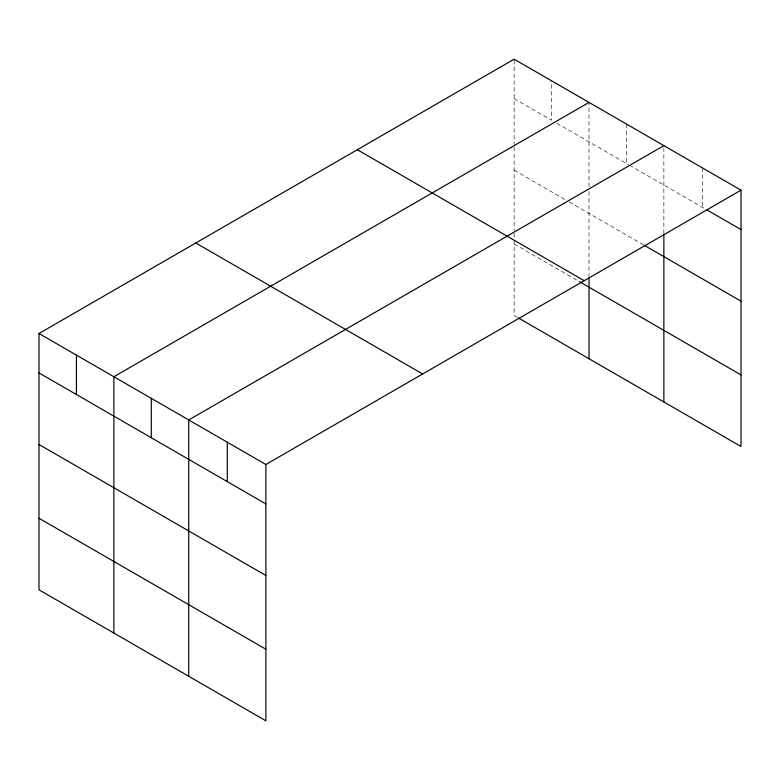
<?xml version="1.0" encoding="UTF-8"?>
<svg xmlns="http://www.w3.org/2000/svg" width="780" height="780" viewBox="0 0 780 780"><rect width="100%" height="100%" fill="white"/><g stroke="black" fill="none" stroke-linecap="round" stroke-linejoin="round"><path stroke-width="0.58" stroke-dasharray="3.9 2.92" d="M514.127 145.918L514.127 59.192M588.998 191.568L588.998 276.276M588.998 186.722L588.998 102.424M663.868 233.581L663.868 145.645M514.127 98.611L551.567 120.218L551.567 80.808M556.764 123.22L628.514 164.648M629.548 165.243L704.515 208.523M514.127 170.186L565.081 199.602M569.244 202L643.071 244.627M514.127 243.935L579.637 281.755M517.247 317.304L514.127 315.51L514.127 231.845M702.429 167.915L702.429 207.324M626.428 124.03L626.428 163.439M514.127 147.137L514.127 230.636"/><path stroke-width="1.17" d="M741 190.174L514.127 59.192L39 333.508L39 589.826L265.873 720.808L265.873 464.49L741 190.174L741 446.491L518.291 317.909M663.868 234.799L663.868 401.953M588.998 102.424L113.87 376.74L113.87 633.048M663.868 145.645L188.731 419.962L188.731 676.27M706.602 209.732L741 229.593M644.105 245.222L741 301.168M357.337 149.721L584.21 280.702M579.637 281.755L741 374.907M195.79 242.989L422.662 373.971M39 333.508L265.873 464.49M39 372.928L265.873 503.9M39 444.502L265.873 575.484M39 518.242L265.873 649.223M588.998 277.485L588.998 358.732M227.302 442.231L227.302 481.64M151.3 398.346L151.3 437.755M76.43 355.124L76.43 394.534"/></g></svg>
